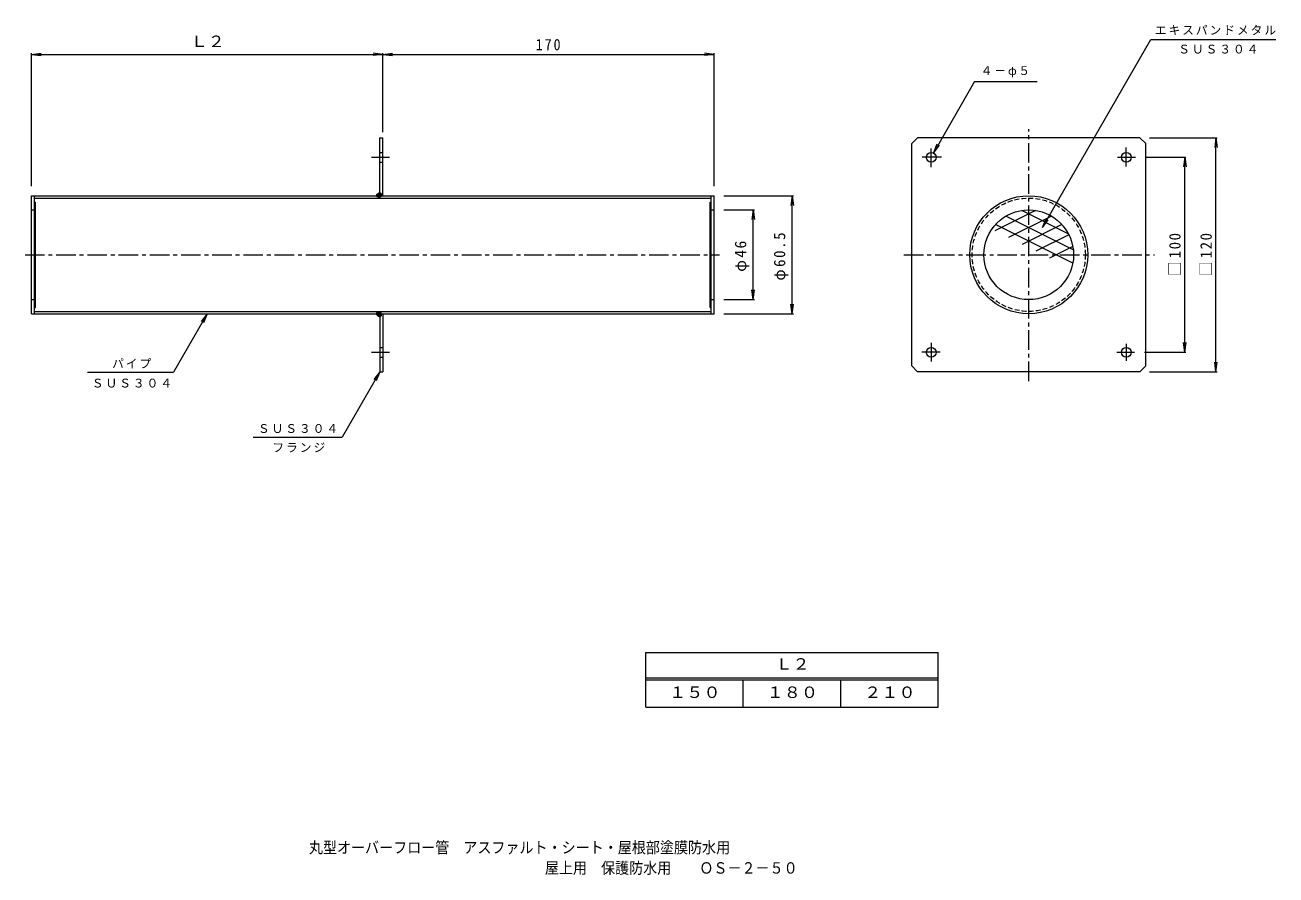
# Model space of a CAD drawing. Units: millimetres, scale not verified. Extents: x -315 to 326, y -275 to 161.
import ezdxf
from ezdxf.enums import TextEntityAlignment as Align

# ---------------------------------------------------------------- set-up
doc = ezdxf.new("R2010")
doc.units = ezdxf.units.MM
doc.header["$LTSCALE"] = 2
doc.header["$PDMODE"] = 32
doc.header["$PDSIZE"] = 1.6
doc.linetypes.add('CHAIN1', pattern=[8, 5, -1, 1, -1])
doc.linetypes.add('DASHED1', pattern=[1.8, 1.2, -0.6])
for name, color, linetype, lineweight in [('0-0_通り芯', 6, 'Continuous', 9), ('0-1_躯体', 2, 'Continuous', 9), ('0-2_仕上', 3, 'Continuous', 9), ('0-3_建具', 4, 'Continuous', 9), ('0-4_その他', 7, 'Continuous', 9), ('0-E', 7, 'Continuous', 9)]:
    doc.layers.add(name, color=color, linetype=linetype, lineweight=lineweight)
doc.layers.add('F-5_F-5ﾚｲﾔ', color=2, linetype='Continuous')
doc.styles.add('ＭＳ ゴシック', font='')
doc.styles.get('ＭＳ ゴシック').set_extended_font_data('MS Gothic')

msp = doc.modelspace()

# ---------------------------------------------------------------- linework, layer by layer
at = {"layer": '0-0_通り芯'}
for p, q in [((-310.233, 69.844), (-309.733, 69.844)), ((-309.733, 15.844), (-309.733, 69.844)), ((36.267, 15.844), (36.267, 69.844)), ((36.267, 69.844), (36.767, 69.844)), ((203.075, 65.567), (182.171, 55.116)), ((219.83, 53.639), (195.972, 65.568)), ((222.108, 38.502), (182.496, 58.308)), ((222.383, 45.364), (187.821, 62.645)), ((211.224, 62.644), (189.17, 51.616)), ((216.549, 58.306), (196.17, 48.116)), ((220.113, 53.089), (203.169, 44.617)), ((222.125, 47.096), (210.168, 41.117)), ((-310.233, 15.844), (-309.733, 15.844)), ((36.267, 15.844), (36.767, 15.844))]:
    msp.add_line(p, q, dxfattribs=at)
at = {"layer": '0-1_躯体'}
for p, q in [((-133.233, 73.094), (-133.233, 102.844)), ((-133.233, 102.844), (-131.733, 102.844)), ((-131.733, 73.094), (-131.733, 102.844)), ((259.521, 99.844), (256.521, 102.844)), ((139.521, -14.156), (139.521, 99.844)), ((259.521, -14.156), (259.521, 99.844)), ((-133.233, 95.344), (-131.733, 95.344)), ((-133.233, 90.344), (-131.733, 90.344)), ((-133.233, 12.594), (-133.233, -17.156)), ((-131.733, 12.594), (-131.733, -17.156)), ((-133.233, -4.656), (-131.733, -4.656)), ((-133.233, -9.656), (-131.733, -9.656)), ((-133.233, -17.156), (-131.733, -17.156)), ((139.521, -14.156), (142.521, -17.156)), ((256.521, -17.156), (142.521, -17.156)), ((256.521, -17.156), (259.521, -14.156))]:
    msp.add_line(p, q, dxfattribs=at)
at = {"layer": '0-1_躯体', "linetype": 'CHAIN1'}
for p, q in [((149.521, 87.687), (149.521, 97.367)), ((249.521, 88.136), (249.521, 97.881)), ((-137.441, 92.844), (-128.206, 92.844)), ((154.811, 92.844), (144.881, 92.844)), ((245.036, 92.844), (254.261, 92.844)), ((149.521, -2.243), (149.521, -11.9)), ((249.521, -2.782), (249.521, -11.477)), ((-137.441, -7.156), (-128.206, -7.156)), ((154.145, -7.156), (144.756, -7.156)), ((244.768, -7.156), (253.814, -7.156))]:
    msp.add_line(p, q, dxfattribs=at)
at = {"layer": '0-1_躯体'}
msp.add_lwpolyline([(256.521, 102.844), (142.521, 102.844), (139.521, 99.844)], dxfattribs=at)
for centre in [(149.521, 92.844), (249.521, 92.844), (149.521, -7.156), (249.521, -7.156)]:
    msp.add_circle(centre, 2.5, dxfattribs=at)
at = {"layer": '0-2_仕上', "linetype": 'CHAIN1'}
for p, q in [((199.521, -21.887), (199.521, 107.197)), ((-315.132, 42.844), (40.946, 42.844)), ((135.512, 42.844), (264.009, 42.844))]:
    msp.add_line(p, q, dxfattribs=at)
at = {"layer": '0-2_仕上'}
for p, q in [((-310.233, 73.094), (36.767, 73.094)), ((-310.233, 71.894), (36.767, 71.894)), ((-310.233, 13.794), (36.767, 13.794)), ((-310.233, 12.594), (36.767, 12.594))]:
    msp.add_line(p, q, dxfattribs=at)
at = {"layer": '0-2_仕上', "linetype": 'DASHED1'}
msp.add_circle((199.521, 42.844), 29.05, dxfattribs=at)
at = {"layer": '0-3_建具'}
for p, q in [((-311.733, 12.594), (-311.733, 73.094)), ((-311.733, 73.094), (-310.233, 73.094)), ((-310.233, 12.594), (-310.233, 73.094)), ((36.767, 73.094), (38.267, 73.094)), ((36.767, 12.594), (36.767, 73.094)), ((38.267, 12.594), (38.267, 73.094)), ((-311.733, 65.844), (-310.233, 65.844)), ((36.767, 65.844), (38.267, 65.844)), ((-311.733, 19.844), (-310.233, 19.844)), ((36.767, 19.844), (38.267, 19.844)), ((-311.733, 12.594), (-310.233, 12.594)), ((36.767, 12.594), (38.267, 12.594))]:
    msp.add_line(p, q, dxfattribs=at)
for radius in [30.25, 23]:
    msp.add_circle((199.521, 42.844), radius, dxfattribs=at)
at = {"layer": '0-4_その他'}
for p, q in [((-311.733, 145.575), (-306.776, 146.228)), ((-311.733, 78.094), (-311.733, 146.175)), ((-311.733, 145.575), (-131.733, 145.575)), ((-311.733, 145.575), (-306.776, 144.923)), ((-131.733, 145.575), (-136.69, 146.228)), ((-131.733, 145.575), (-136.69, 144.923)), ((-131.733, 145.575), (-126.776, 146.228)), ((-131.733, 105.652), (-131.733, 146.175)), ((-131.733, 145.575), (38.267, 145.575)), ((-131.733, 145.575), (-126.776, 144.923)), ((38.267, 145.575), (33.31, 146.228)), ((38.267, 145.575), (33.31, 144.923)), ((38.267, 78.094), (38.267, 146.175)), ((261.521, 102.844), (296.121, 102.844)), ((295.521, 102.844), (294.869, 97.886)), ((295.521, -17.156), (295.521, 102.844)), ((295.521, 102.844), (296.174, 97.886)), ((150.763, 95.013), (152.66, 99.64)), ((150.763, 95.013), (153.792, 98.991)), ((259.261, 92.844), (280.121, 92.844)), ((279.521, 92.844), (278.869, 87.886)), ((279.521, -7.156), (279.521, 92.844)), ((279.521, 92.844), (280.174, 87.886)), ((43.267, 73.094), (78.867, 73.094)), ((78.267, 73.094), (77.614, 68.136)), ((78.267, 12.594), (78.267, 73.094)), ((78.267, 73.094), (78.919, 68.136)), ((43.267, 65.844), (58.867, 65.844)), ((58.267, 65.844), (57.614, 60.886)), ((58.267, 19.844), (58.267, 65.844)), ((58.267, 65.844), (58.919, 60.886)), ((43.267, 19.844), (58.867, 19.844)), ((58.267, 19.844), (57.614, 24.801)), ((58.267, 19.844), (58.919, 24.801)), ((78.267, 12.594), (77.614, 17.551)), ((78.267, 12.594), (78.919, 17.551)), ((43.267, 12.594), (78.867, 12.594)), ((279.521, -7.156), (278.869, -2.199)), ((279.521, -7.156), (280.174, -2.199)), ((258.814, -7.156), (280.121, -7.156)), ((295.521, -17.156), (294.869, -12.199)), ((295.521, -17.156), (296.174, -12.199)), ((261.521, -17.156), (296.121, -17.156)), ((153.118, -189.135), (153.118, -161.135)), ((3.118, -174.135), (153.118, -174.135)), ((3.118, -175.135), (153.118, -175.135)), ((53.118, -189.135), (53.118, -175.135)), ((103.118, -189.135), (103.118, -175.135)), ((3.118, -189.135), (153.118, -189.135))]:
    msp.add_line(p, q, dxfattribs=at)
msp.add_lwpolyline([(3.118, -189.135), (3.118, -161.135), (153.118, -161.135)], dxfattribs=at)
at = {"layer": '0-4_その他', "color": 6}
for p in [(-134.09, 73.127), (-133.884, 73.328), (-133.808, 73.133), (-133.672, 73.534), (-133.64, 73.323), (-133.548, 73.133), (-133.483, 73.735), (-133.444, 73.518), (-133.428, 73.312), (-133.347, 73.122), (-133.293, 73.936), (-133.287, 73.643), (-133.282, 73.426), (-133.271, 73.23), (-134.09, 12.56), (-133.884, 12.359), (-133.808, 12.554), (-133.672, 12.153), (-133.64, 12.365), (-133.548, 12.554), (-133.444, 12.169), (-133.428, 12.375), (-133.347, 12.565), (-133.287, 12.044), (-133.282, 12.261), (-133.271, 12.457), (-133.483, 11.952), (-133.293, 11.751)]:
    msp.add_point(p, dxfattribs=at)
at = {"layer": '0-E'}
for p, q in [((171.742, 131.659), (150.763, 95.013)), ((171.742, 131.659), (203.833, 131.659)), ((206.524, 56.793), (208.437, 61.413)), ((206.524, 56.793), (209.567, 60.76)), ((-221.733, 12.594), (-239.054, -17.406)), ((-221.733, 12.594), (-224.777, 8.627)), ((-221.733, 12.594), (-223.647, 7.974)), ((-283.031, -17.406), (-239.054, -17.406)), ((-133.233, -17.156), (-152.555, -50.622)), ((-133.233, -17.156), (-136.277, -21.123)), ((-133.233, -17.156), (-135.147, -21.776)), ((-198.193, -50.622), (-152.555, -50.622))]:
    msp.add_line(p, q, dxfattribs=at)
msp.add_lwpolyline([(206.524, 56.793), (262.157, 153.152), (326.307, 153.152)], dxfattribs=at)

# ---------------------------------------------------------------- texts
at = {"layer": '0-4_その他', "color": 2, "style": 'ＭＳ ゴシック', "width": 1.1}
for s, p in [('Ｌ２', (-230.233, 147.575)), ('Ｌ２', (69.618, -171.635)), ('１５０', (15.118, -186.135)), ('１８０', (65.118, -186.135)), ('２１０', (115.118, -186.135))]:
    msp.add_text(s, height=5.865, dxfattribs=at).set_placement(p, align=Align.BOTTOM_LEFT)
at = {"layer": '0-4_その他', "char_height": 4.399, "attachment_point": 7, "style": 'ＭＳ ゴシック'}
for s, insert in [('\\T1.17;エキスパンドメタル', (264.175, 155.476)), ('\\T1.17;ＳＵＳ３０４', (276.187, 145.949)), ('\\T1.17;４－φ５', (174.837, 133.791)), ('\\T1.17;パイプ', (-270.441, -15.402)), ('\\T1.17;ＳＵＳ３０４', (-280.875, -25.29)), ('\\T1.17;ＳＵＳ３０４', (-195.714, -48.557)), ('\\T1.17;フランジ', (-188.275, -58.475))]:
    msp.add_mtext(s, dxfattribs=dict(at, insert=insert))
at = {"layer": '0-4_その他', "color": 2, "insert": (-53.233, 147.575), "char_height": 5.865, "attachment_point": 7, "style": 'ＭＳ ゴシック'}
msp.add_mtext('\\T1.27;\\W0.9;170', dxfattribs=at)
at = {"layer": '0-4_その他', "color": 2, "char_height": 5.865, "attachment_point": 7, "rotation": 90, "style": 'ＭＳ ゴシック'}
for s, insert in [('\\T1.22;\\W0.95;φ60.5', (76.267, 29.594)), ('\\T1.21;\\W0.95;□100', (277.521, 31.844)), ('\\T1.21;\\W0.95;□120', (293.521, 31.844)), ('\\T1.19;φ46', (56.267, 34.094))]:
    msp.add_mtext(s, dxfattribs=dict(at, insert=insert))
at = {"layer": 'F-5_F-5ﾚｲﾔ', "style": 'ＭＳ ゴシック', "width": 0.9}
for s, p in [('丸型オーバーフロー管\u3000アスファルト・シート・屋根部塗膜防水用', (-169.578, -265.742)), ('屋上用\u3000保護防水用\u3000\u3000ＯＳ－２－５０', (-48.557, -276.206))]:
    msp.add_text(s, height=5.865, dxfattribs=at).set_placement(p, align=Align.BOTTOM_LEFT)

doc.saveas('drawing.dxf')
